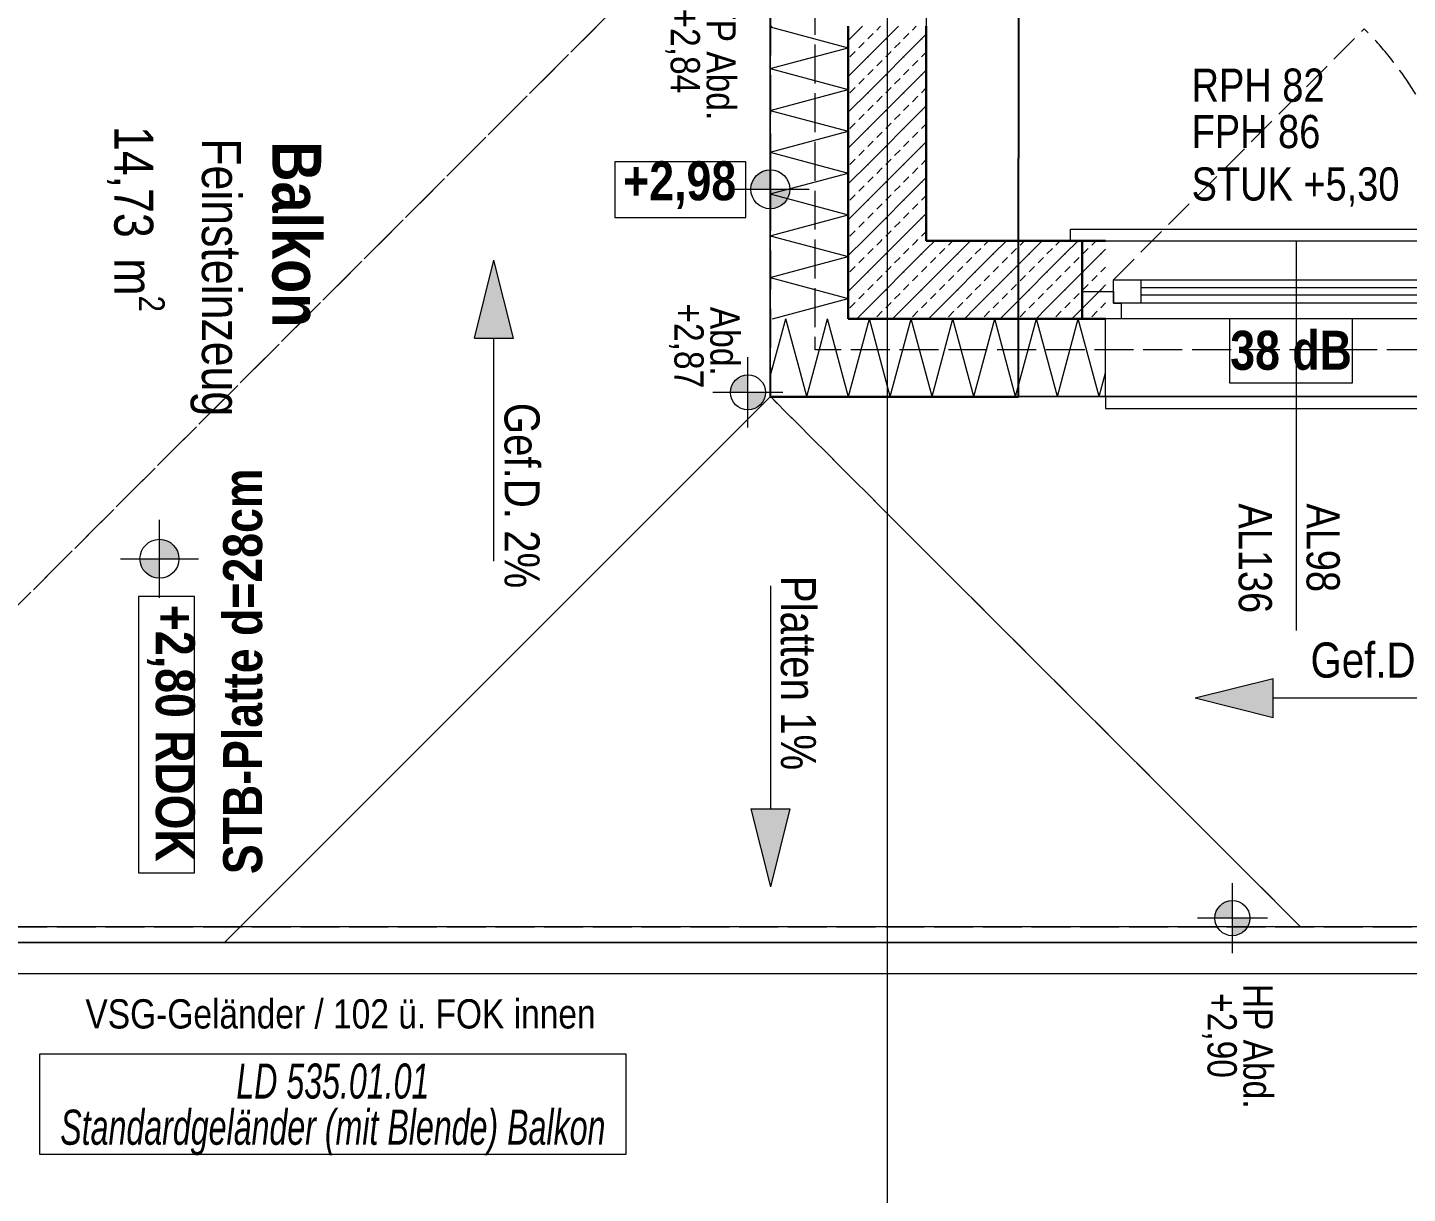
# Model space of a CAD drawing. Header units: metres. Extents: x -16782 to 57285, y -22997 to 18599.
# Drawn here: x 11749 to 15288, y -14337 to -11346 of the extents above; entities that cross this region are included whole.
import ezdxf
from ezdxf.enums import TextEntityAlignment as Align

# ---------------------------------------------------------------- set-up
doc = ezdxf.new("R2010")
doc.units = ezdxf.units.M
doc.header["$MEASUREMENT"] = 0
doc.set_wipeout_variables(frame=1)
for name, pattern in [('Strichlinie eng', [0.1, 0.075, -0.025]), ('Strichlinie mittel', [0.15, 0.1, -0.05]), ('Untersicht', [0.125, 0.1, -0.025]), ('Wipeout_Contour', [1, 0, -1])]:
    doc.linetypes.add(name, pattern=pattern)
for name, color, linetype in [('110 Wand Aussen', 7, 'Continuous'), ('11__100 Achsraster', 7, 'Continuous'), ('141 Bruestung Glas', 7, 'Continuous'), ('210 Balkonplatte', 7, 'Continuous'), ('212 Gefälle 2D', 7, 'Continuous'), ('220 Bodenaufbau', 7, 'Continuous'), ('220 Bodenbelag', 7, 'Continuous'), ('221 Gefälledämmung 3D', 7, 'Continuous'), ('810 Raumstempel', 7, 'Continuous'), ('910 Kote allgemein', 7, 'Continuous'), ('910 Kote Statik', 7, 'Continuous'), ('936 Beschriftung PP', 7, 'Continuous'), ('936 Beschriftung PP Gefälle', 7, 'Continuous'), ('936 Beschriftung PP Schallschutz', 7, 'Continuous'), ('937 Beschriftung Detail', 7, 'Continuous'), ('Neubau_110 Wand Aussen', 7, 'Continuous')]:
    doc.layers.add(name, color=color, linetype=linetype)
doc.styles.add('ERSTELLTER_STIL_1', font='ARIALN.TTF')
doc.styles.add('ERSTELLTER_STIL_3', font='ARIALNB.TTF')
doc.styles.add('ERSTELLTER_STIL_4', font='arialbd.ttf')
doc.styles.add('ERSTELLTER_STIL_6', font='ARIALNI.TTF')
doc.styles.add('ERSTELLTER_STIL_8', font='ARIALNI.TTF', dxfattribs={"width": 0.8})
doc.linetypes.add('Grenze Bezirk', pattern='A,0,[2,22HAUS116_408 STG1 _ 1.Stock_IndexB_2026-08-161.Shx,S=0.001587,R=0,X=0,Y=0],-0.25,0', length=0.25)
doc.dimstyles.new('ERSTELLTER_STIL__2', dxfattribs={"dimtxt": 0.075, "dimasz": 0.076, "dimexe": 0.18, "dimexo": 0.0625, "dimgap": 0, "dimtad": 1, "dimdec": 0, "dimlfac": 100, "dimzin": 0, "dimdsep": 46, "dimtxsty": 'ERSTELLTER_STIL_6', "dimblk": 'ARROWHEAD_6', "dimblk1": 'ARROWHEAD_6', "dimblk2": 'ARROWHEAD_6', "dimcen": 0.09, "dimclrd": 32, "dimclre": 32, "dimclrt": 32, "dimazin": 0, "dimtfac": 1, "dimtdec": 4, "dimtmove": 0, "dimatfit": 3, "dimfxl": 1, "dimtolj": 1, "dimtzin": 0, "dimarcsym": 0})
pattern_1 = [(45, (0, 0), (-0.04596194, 0.04596194), [0.0195, -0.013]), (45, (-0.02298, 0.02298), (-0.04596194, 0.04596194), [0.065, 0])]

# ---------------------------------------------------------------- blocks, each defined once
blk = doc.blocks.new('Balkon_015_6_1', base_point=(8.9964, 0.43))
at = {"layer": '810 Raumstempel', "color": 253, "linetype": 'Continuous', "lineweight": 9, "true_color": 0x9f9f9f, "flags": 128}
blk.add_lwpolyline([(9.66, 2.8), (7.31, 2.8), (7.31, -1.9199), (12.26, -1.9199), (12.26, -0.52), (9.66, -0.52), (9.66, 0.43)], close=True, dxfattribs=at)
at = {"layer": '810 Raumstempel', "color": 7, "lineweight": 13, "insert": (8.1065, 0.1743), "char_height": 0.1, "attachment_point": 1, "rotation": 270, "style": 'ERSTELLTER_STIL_1'}
blk.add_mtext('\\A1;{\\pql;\\pt0,0.05;\\fArial Narrow|b0|i0|c0|p0;\\W1.000000;14,73\\fArial Narrow|b0|i0|c0|p0;\\W1.000000;\\A1{\\H.66x;\\S^  ;}\\fArial Narrow|b0|i0|c0|p0;\\W1.000000; m\\fArial Narrow|b0|i0|c0|p0;\\W1.000000;\\A1{\\H.66x;\\S2^  ;}}', dxfattribs=at)
at = {"layer": '810 Raumstempel', "color": 7, "lineweight": 13}
for tag, height, style, p in [('DUMMY_892', 0.1, 'ERSTELLTER_STIL_1', (8.1374, 0.1743)), ('DUMMY_891', 0.1, 'ERSTELLTER_STIL_1', (8.3021, 0.1743)), ('stFloorCovering', 0.1, 'ERSTELLTER_STIL_1', (8.3021, 0.143)), ('ROOM_NAME', 0.125, 'ERSTELLTER_STIL_3', (8.508, 0.1352)), ('DUMMY_890', 0.125, 'ERSTELLTER_STIL_3', (8.508, -0.3082))]:
    blk.add_attdef(tag, text='', height=height, rotation=270, dxfattribs=dict(at, style=style)).set_placement(p, align=Align.TOP_LEFT)
blk = doc.blocks.new('Decke_9_1', base_point=(9.73, 15.651))
at = {"layer": '220 Bodenaufbau', "color": 7, "linetype": 'Continuous', "lineweight": 13, "flags": 128}
blk.add_lwpolyline([(9.73, 15.651), (9.09, 15.651), (9.09, 12.7733), (9.09, 9.392), (10.06, 9.392), (10.06, -0.12), (24.87, -0.12), (24.87, 9.1929), (26.44, 9.1929), (26.44, 13.0333), (23.6, 13.0333), (23.6, 13.591), (21.7, 13.591), (21.7, 12.8333), (17.64, 12.8333), (17.64, 12.4833), (16.64, 12.4833), (16.64, 12.8333), (13.9801, 12.8333), (13.9801, 15.651)], close=True, dxfattribs=at)
blk = doc.blocks.new('Freifläche_5_1', base_point=(9.39, 0.855))
at = {"layer": '221 Gefälledämmung 3D', "color": 32, "linetype": 'Strichlinie mittel', "lineweight": 5, "true_color": 0xdd6f00, "flags": 128}
blk.add_lwpolyline([(9.39, 0.855), (9.39, 0.605), (7.31, -1.4749), (7.31, 2.8), (7.4451, 2.7999)], close=True, dxfattribs=at)
blk = doc.blocks.new('Freifläche_7_1', base_point=(9.66, 0.605))
at = {"layer": '221 Gefälledämmung 3D', "color": 32, "linetype": 'Strichlinie mittel', "lineweight": 5, "true_color": 0xdd6f00, "flags": 128}
blk.add_lwpolyline([(9.66, 0.605), (9.66, -0.52), (11.06, -1.9199), (7.31, -1.9199), (7.31, -1.4749), (9.39, 0.605)], close=True, dxfattribs=at)
blk = doc.blocks.new('Freifläche_8_1', base_point=(12.26, -0.52))
at = {"layer": '221 Gefälledämmung 3D', "color": 32, "linetype": 'Strichlinie mittel', "lineweight": 5, "true_color": 0xdd6f00, "flags": 128}
blk.add_lwpolyline([(12.26, -0.52), (12.26, -1.9199), (11.06, -1.9199), (9.66, -0.52)], close=True, dxfattribs=at)
blk = doc.blocks.new('Wand_113_1', base_point=(7.33, -1.8999))
at = {"color": 254, "linetype": 'Wipeout_Contour', "lineweight": 0, "ltscale": 36.639005}
blk.add_wipeout([(12.26, -1.8799), (12.22, -1.8799), (12.26, -1.9199)], dxfattribs=at).dxf.layer = '141 Bruestung Glas'
at = {"color": 254, "linetype": 'Wipeout_Contour', "lineweight": 0, "ltscale": 36.859358}
blk.add_wipeout([(12.34, -1.9199), (12.26, -1.9199), (12.34, -1.9999)], dxfattribs=at).dxf.layer = '141 Bruestung Glas'
at = {"color": 254, "linetype": 'Wipeout_Contour', "lineweight": 0, "ltscale": 37.746731}
blk.add_wipeout([(12.22, -1.8799), (12.22, -1.9199), (12.26, -1.9199)], dxfattribs=at).dxf.layer = '141 Bruestung Glas'
at = {"color": 254, "linetype": 'Wipeout_Contour', "lineweight": 0, "ltscale": 40.068114}
blk.add_wipeout([(7.35, -1.9199), (12.22, -1.9199), (12.22, -1.8799), (7.35, -1.8799)], dxfattribs=at).dxf.layer = '141 Bruestung Glas'
at = {"color": 254, "linetype": 'Wipeout_Contour', "lineweight": 0, "ltscale": 37.937588}
blk.add_wipeout([(12.26, -1.9199), (12.26, -1.9999), (12.34, -1.9999)], dxfattribs=at).dxf.layer = '141 Bruestung Glas'
at = {"layer": '141 Bruestung Glas', "color": 7, "linetype": 'Continuous', "lineweight": 13, "flags": 128}
for points in [[(12.22, -1.8799), (7.35, -1.8799)], [(12.34, -1.9999), (12.34, -1.9199)]]:
    blk.add_lwpolyline(points, dxfattribs=at)
at = {"color": 254, "linetype": 'Wipeout_Contour', "lineweight": 0, "ltscale": 40.124777}
blk.add_wipeout([(12.26, -1.9199), (7.31, -1.9199), (7.31, -1.9999), (12.26, -1.9999)], dxfattribs=at).dxf.layer = '141 Bruestung Glas'
at = {"layer": '141 Bruestung Glas', "color": 7, "linetype": 'Continuous', "lineweight": 13}
for p, q in [((7.31, -1.9199), (12.26, -1.9199)), ((12.26, -1.9199), (7.31, -1.9199)), ((7.31, -1.9199), (7.31, -1.9199)), ((12.26, -1.9199), (12.26, -1.9199))]:
    blk.add_line(p, q, dxfattribs=at)
at = {"layer": '141 Bruestung Glas', "color": 7, "linetype": 'Continuous', "lineweight": 13, "flags": 128}
blk.add_lwpolyline([(7.31, -1.9999), (12.34, -1.9999)], dxfattribs=at)
blk = doc.blocks.new('Dachfläche_15_1', base_point=(7.3098, 2.78))
at = {"layer": '220 Bodenbelag', "color": 251, "linetype": 'Continuous', "lineweight": 5, "true_color": 0x5f5f5f, "flags": 128}
blk.add_lwpolyline([(7.3098, 2.78), (7.31, -1.9199), (8.2601, -1.9199), (9.66, -0.52), (9.66, 2.7801), (8.7398, 2.7801)], close=True, dxfattribs=at)
blk = doc.blocks.new('Dachfläche_34_1', base_point=(8.2601, -1.9199))
at = {"layer": '220 Bodenbelag', "color": 251, "linetype": 'Continuous', "lineweight": 5, "true_color": 0x5f5f5f, "flags": 128}
blk.add_lwpolyline([(8.2601, -1.9199), (12.26, -1.9197), (12.26, -0.52), (9.66, -0.52)], close=True, dxfattribs=at)
blk = doc.blocks.new('*X869')
at = {"layer": 'Neubau_110 Wand Aussen', "color": 7, "linetype": 'Continuous', "lineweight": 5}
for p, q in [((9.66, -0.4685), (9.6998, -0.32)), ((9.7336, -0.4463), (9.6998, -0.32)), ((9.7875, -0.3924), (9.8069, -0.32)), ((9.8181, -0.3618), (9.8069, -0.32))]:
    blk.add_line(p, q, dxfattribs=at)
blk = doc.blocks.new('*X870')
at = {"layer": 'Neubau_110 Wand Aussen', "color": 7, "linetype": 'Continuous', "lineweight": 5}
for p, q in [((9.86, -0.5179), (9.8181, -0.3618)), ((9.7534, -0.52), (9.7875, -0.3924)), ((9.7534, -0.52), (9.7336, -0.4463))]:
    blk.add_line(p, q, dxfattribs=at)
blk = doc.blocks.new('*X871')
at = {"layer": 'Neubau_110 Wand Aussen', "color": 7, "linetype": 'Continuous', "lineweight": 5}
for p, q in [((9.8605, -0.52), (9.9141, -0.32)), ((9.9677, -0.52), (9.9141, -0.32)), ((9.9677, -0.52), (10.0213, -0.32)), ((10.0749, -0.52), (10.0213, -0.32)), ((10.0749, -0.52), (10.1285, -0.32)), ((10.1821, -0.52), (10.1285, -0.32)), ((10.1821, -0.52), (10.2357, -0.32)), ((10.2892, -0.52), (10.2357, -0.32)), ((10.2892, -0.52), (10.3428, -0.32)), ((10.3964, -0.52), (10.3428, -0.32)), ((10.3964, -0.52), (10.45, -0.32)), ((10.5036, -0.52), (10.45, -0.32)), ((10.5036, -0.52), (10.52, -0.4589)), ((9.8605, -0.52), (9.86, -0.5179))]:
    blk.add_line(p, q, dxfattribs=at)
blk = doc.blocks.new('Wand_159_1', base_point=(9.66, -0.52))
at = {"layer": 'Neubau_110 Wand Aussen', "linetype": 'Continuous', "lineweight": 0, "true_color": 0x000000}
h = blk.add_hatch(dxfattribs=at)
h.set_pattern_fill('BETON__BEWEHRT_SN46_0001', color=18, style=0, pattern_type=2)
h.set_pattern_definition(pattern_1)
h.paths.add_polyline_path([(10.06, -0.12), (9.86, -0.12), (9.86, -0.32)])
h = blk.add_hatch(dxfattribs=at)
h.set_pattern_fill('BETON__BEWEHRT_SN46_0001', color=18, style=0, pattern_type=2)
h.set_pattern_definition(pattern_1)
h.paths.add_polyline_path([(10.06, -0.12), (9.86, -0.32), (10.06, -0.32)])
h = blk.add_hatch(dxfattribs=at)
h.set_pattern_fill('BETON__BEWEHRT_SN46_0001', color=18, style=0, pattern_type=2)
h.set_pattern_definition(pattern_1)
h.paths.add_polyline_path([(10.06, -0.32), (10.52, -0.32), (10.52, -0.12), (10.06, -0.12)])
at = {"layer": 'Neubau_110 Wand Aussen', "color": 7, "linetype": 'Continuous', "lineweight": 30}
for p, q in [((9.86, -0.12), (9.86, -0.32)), ((9.86, -0.32), (10.06, -0.32)), ((10.06, -0.32), (10.52, -0.32))]:
    blk.add_line(p, q, dxfattribs=at)
at = {"layer": 'Neubau_110 Wand Aussen', "color": 7, "linetype": 'Continuous', "lineweight": 30, "flags": 128}
blk.add_lwpolyline([(10.52, -0.12), (10.06, -0.12)], dxfattribs=at)
at = {"layer": 'Neubau_110 Wand Aussen', "color": 7, "linetype": 'Continuous', "lineweight": 13, "flags": 128}
for points in [[(9.66, -0.52), (9.66, -0.32)], [(9.66, -0.52), (10.52, -0.52)]]:
    blk.add_lwpolyline(points, dxfattribs=at)
at = {"layer": 'Neubau_110 Wand Aussen', "color": 7, "lineweight": 30}
for name in ['*X869', '*X871', '*X870']:
    blk.add_blockref(name, (0, 0), dxfattribs=at)
blk = doc.blocks.new('*X906')
at = {"layer": 'Neubau_110 Wand Aussen', "color": 7, "linetype": 'Continuous', "lineweight": 5}
for p, q in [((9.66, 0.4287), (9.6649, 0.43)), ((9.66, 0.4287), (9.86, 0.3751)), ((9.66, 0.3215), (9.86, 0.3751)), ((9.66, 0.3215), (9.86, 0.2679)), ((9.66, 0.2144), (9.86, 0.2679)), ((9.66, 0.2144), (9.86, 0.1608)), ((9.66, 0.1072), (9.86, 0.1608)), ((9.66, 0.1072), (9.86, 0.0536)), ((9.66, 0), (9.86, 0.0536)), ((9.66, 0), (9.86, -0.0536)), ((9.66, -0.1072), (9.86, -0.0536)), ((9.66, -0.1072), (9.86, -0.1608)), ((9.66, -0.2144), (9.86, -0.1608)), ((9.66, -0.2144), (9.86, -0.2679)), ((9.6659, -0.32), (9.86, -0.2679))]:
    blk.add_line(p, q, dxfattribs=at)
blk = doc.blocks.new('Wand_175_1', base_point=(9.66, 0.43))
at = {"layer": 'Neubau_110 Wand Aussen', "linetype": 'Continuous', "lineweight": 0, "true_color": 0x000000}
h = blk.add_hatch(dxfattribs=at)
h.set_pattern_fill('BETON__BEWEHRT_SN46_0001', color=18, style=0, pattern_type=2)
h.set_pattern_definition(pattern_1)
h.paths.add_polyline_path([(9.86, 0.43), (9.86, -0.12), (10.06, -0.12), (10.06, 0.43)])
at = {"layer": 'Neubau_110 Wand Aussen', "color": 7, "linetype": 'Continuous', "lineweight": 30}
for p, q in [((9.86, 0.43), (9.86, -0.12)), ((9.86, -0.12), (9.86, -0.32))]:
    blk.add_line(p, q, dxfattribs=at)
at = {"layer": 'Neubau_110 Wand Aussen', "color": 7, "linetype": 'Continuous', "lineweight": 13, "flags": 128}
blk.add_lwpolyline([(9.66, 0.43), (9.66, -0.32)], dxfattribs=at)
at = {"layer": 'Neubau_110 Wand Aussen', "color": 7, "linetype": 'Continuous', "lineweight": 30, "flags": 128}
blk.add_lwpolyline([(10.06, -0.12), (10.06, 0.43)], dxfattribs=at)
at = {"layer": 'Neubau_110 Wand Aussen', "color": 7, "lineweight": 30}
blk.add_blockref('*X906', (0, 0), dxfattribs=at)
blk = doc.blocks.new('Kombi-Fenster 2-Fl 27_7')
at = {"layer": '110 Wand Aussen', "color": 7, "linetype": 'Strichlinie eng', "lineweight": 13}
for p, q in [((-0.47, 0.03), (0.1735, 0.6735)), ((-0.55, 0.13), (0.55, 0.13)), ((-0.49, -0.27), (0.49, -0.27))]:
    blk.add_line(p, q, dxfattribs=at)
at = {"layer": '110 Wand Aussen', "color": 7, "linetype": 'Continuous', "lineweight": 13}
for p, q in [((-0.58, 0.13), (-0.58, 0.16)), ((-0.58, 0.16), (0.58, 0.16)), ((0.58, 0.16), (0.58, 0.13)), ((-0.55, 0), (-0.47, 0)), ((-0.47, -0.03), (-0.47, 0.03)), ((-0.47, 0.03), (-0.4, 0.03)), ((-0.47, 0), (-0.47, -0.03)), ((-0.4, 0.03), (0.37, 0.03)), ((-0.4, 0.03), (-0.4, -0.03)), ((-0.4, 0.01), (0.37, 0.01)), ((0.37, -0.03), (0.37, 0.03)), ((0.37, 0.03), (0.42, 0.03)), ((0.4, -0.03), (0.4, 0.03)), ((0.4, 0.03), (0.47, 0.03)), ((0.4, 0.01), (0.49, 0.01)), ((0.42, 0.03), (0.42, 0)), ((0.42, 0), (0.42, 0.03)), ((0.42, 0.03), (0.49, 0.03)), ((0.42, 0), (0.44, 0)), ((0.44, 0), (0.42, 0)), ((0.44, 0), (0.44, -0.03)), ((0.44, -0.03), (0.44, 0)), ((0.47, 0.03), (0.47, -0.03)), ((0.47, -0.03), (0.47, 0)), ((0.47, 0), (0.55, 0)), ((0.49, 0.03), (0.49, -0.03)), ((-0.47, -0.03), (-0.45, -0.03)), ((-0.4, -0.03), (-0.47, -0.03)), ((-0.45, -0.03), (-0.45, -0.07)), ((0.37, -0.01), (-0.4, -0.01)), ((0.37, -0.03), (-0.4, -0.03)), ((0.44, -0.03), (0.37, -0.03)), ((0.49, -0.01), (0.4, -0.01)), ((0.47, -0.03), (0.4, -0.03)), ((0.49, -0.03), (0.44, -0.03)), ((0.45, -0.07), (0.45, -0.03)), ((0.45, -0.03), (0.47, -0.03)), ((-0.45, -0.07), (-0.55, -0.07)), ((-0.49, -0.07), (-0.55, -0.07)), ((-0.49, -0.07), (-0.55, -0.07)), ((-0.49, -0.27), (-0.49, -0.07)), ((0.45, -0.07), (-0.45, -0.07)), ((0.55, -0.07), (0.45, -0.07)), ((0.49, -0.07), (0.55, -0.07)), ((0.49, -0.07), (0.55, -0.07)), ((0.49, -0.27), (0.49, -0.07)), ((-0.49, -0.27), (-0.49, -0.3)), ((0.49, -0.3), (0.49, -0.27)), ((-0.49, -0.3), (0.49, -0.3))]:
    blk.add_line(p, q, dxfattribs=at)
at = {"layer": '110 Wand Aussen', "color": 7, "linetype": 'Continuous', "lineweight": 30}
for p, q in [((-0.55, 0.13), (-0.58, 0.13)), ((-0.55, 0), (-0.55, 0.13)), ((0.55, 0), (0.55, 0.13)), ((0.55, 0.13), (0.58, 0.13)), ((-0.55, -0.07), (-0.55, 0)), ((-0.55, -0.07), (-0.55, 0)), ((0.55, -0.07), (0.55, 0)), ((0.55, -0.07), (0.55, 0))]:
    blk.add_line(p, q, dxfattribs=at)
at = {"layer": '110 Wand Aussen', "color": 7, "linetype": 'Strichlinie eng', "lineweight": 13}
blk.add_arc((-0.47, 0.03), 0.91, 0, 45, dxfattribs=at)
blk = doc.blocks.new('F Marker AUT 27_5')
at = {"layer": '110 Wand Aussen', "color": 7, "linetype": 'Continuous', "lineweight": 13}
blk.add_line((0, -1), (0, 0), dxfattribs=at)
at = {"layer": '110 Wand Aussen', "color": 7, "lineweight": 13, "style": 'ERSTELLTER_STIL_1'}
for tag, height, p in [('AC_SillPrefix', 0.085, (-0.2694, 0.331)), ('DUMMY_267', 0.0567, (0.0751, 0.3617)), ('AC_CustomText_7', 0.085, (-0.2694, 0.212)), ('DUMMY_268', 0.0567, (0.0642, 0.2427)), ('AC_SillPrefix_STUK', 0.085, (-0.2694, 0.0775)), ('DUMMY_269', 0.0567, (0.2694, 0.1237))]:
    blk.add_attdef(tag, text='', height=height, dxfattribs=at).set_placement(p, align=Align.BOTTOM_LEFT)
for tag, height, p in [('widthPrefix1st50_1', 0.085, (-0.174, -0.674)), ('widthPrefix1st50_0', 0.085, (0, -0.674)), ('DUMMY_270', 0.0567, (0.0567, -0.9298)), ('DUMMY_271', 0.0567, (-0.1173, -0.9845))]:
    blk.add_attdef(tag, text='', height=height, rotation=270, dxfattribs=at).set_placement(p, align=Align.BOTTOM_LEFT)
blk = doc.blocks.new('Wand_176_1', base_point=(10.52, -0.52))
at = {"layer": '110 Wand Aussen', "color": 7, "linetype": 'Continuous', "lineweight": 30}
for p, q in [((10.46, -0.12), (10.43, -0.12)), ((10.46, -0.25), (10.46, -0.12)), ((10.46, -0.32), (10.46, -0.25))]:
    blk.add_line(p, q, dxfattribs=at)
at = {"layer": '110 Wand Aussen', "color": 7, "linetype": 'Continuous', "lineweight": 13}
for p, q in [((10.52, -0.32), (10.46, -0.32)), ((10.52, -0.52), (10.52, -0.32))]:
    blk.add_line(p, q, dxfattribs=at)
blk.add_blockref('Kombi-Fenster 2-Fl 27_7', (11.01, -0.25), dxfattribs=at)
at = {"layer": '110 Wand Aussen', "color": 7, "lineweight": 13}
ref = blk.add_blockref('F Marker AUT 27_5', (11.01, -0.12), dxfattribs=at)
ref.add_attrib('widthPrefix1st50', 'AL98', dxfattribs={"color": 7, "lineweight": 13, "height": 0.085, "rotation": 270, "style": 'ERSTELLTER_STIL_1'}).set_placement((11.01, -0.7939), align=Align.BOTTOM_LEFT)
ref.add_attrib('widthPrefix1st50_1', 'AL136', dxfattribs={"color": 7, "lineweight": 13, "height": 0.085, "rotation": 270, "style": 'ERSTELLTER_STIL_1'}).set_placement((10.836, -0.7939), align=Align.BOTTOM_LEFT)
ref.add_attrib('AC_SillPrefix', 'RPH 82', dxfattribs={"color": 7, "lineweight": 13, "height": 0.085, "style": 'ERSTELLTER_STIL_1'}).set_placement((10.7406, 0.2111), align=Align.BOTTOM_LEFT)
ref.add_attrib('AC_CustomText_7', 'FPH 86', dxfattribs={"color": 7, "lineweight": 13, "height": 0.085, "style": 'ERSTELLTER_STIL_1'}).set_placement((10.7406, 0.0921), align=Align.BOTTOM_LEFT)
ref.add_attrib('AC_SillPrefix_STUK', 'STUK +5,30', dxfattribs={"color": 7, "lineweight": 13, "height": 0.085, "style": 'ERSTELLTER_STIL_1'}).set_placement((10.7406, -0.0424), align=Align.BOTTOM_LEFT)
blk = doc.blocks.new('Decke_48_1', base_point=(7.35, 2.76))
at = {"layer": '210 Balkonplatte', "color": 139, "linetype": 'Untersicht', "lineweight": 13, "true_color": 0x2c655e, "flags": 128}
blk.add_lwpolyline([(7.35, 2.76), (7.345, -1.88), (12.2208, -1.88), (12.2208, -0.4), (9.775, -0.4), (9.775, 0.605), (9.39, 0.605), (9.39, 0.855), (9.78, 0.855), (9.78, 2.76)], close=True, dxfattribs=at)
blk = doc.blocks.new('Standard-Rastermarker_12')
at = {"layer": '11__100 Achsraster', "color": 8, "linetype": 'Grenze Bezirk', "lineweight": 5}
blk.add_line((1, 0), (34.397, 0), dxfattribs=at)
at = {"layer": '11__100 Achsraster', "color": 8, "lineweight": 5, "style": 'ERSTELLTER_STIL_4'}
for tag, p in [('AC_MarkerText_1_0', (-0.25, 0.1)), ('AC_MarkerText_1_1', (35.647, 0.1))]:
    blk.add_attdef(tag, text='', height=0.2, dxfattribs=at).set_placement(p, align=Align.TOP_CENTER)
blk = doc.blocks.new('Rampe Symbol 27_8')
at = {"layer": '936 Beschriftung PP', "linetype": 'Continuous', "lineweight": 0, "true_color": 0x000000}
blk.add_hatch(color=18, dxfattribs=at).paths.add_polyline_path([(0.7717, 0), (0.5717, 0.05), (0.5717, -0.05)])
at = {"layer": '936 Beschriftung PP', "color": 7, "linetype": 'Continuous', "lineweight": 13}
for p, q in [((0.5717, 0.05), (0.7717, 0)), ((0.5717, -0.05), (0.5717, 0.05)), ((0, 0), (0.5717, 0)), ((0.5717, -0.05), (0.7717, 0))]:
    blk.add_line(p, q, dxfattribs=at)
at = {"layer": '936 Beschriftung PP', "color": 7, "lineweight": 13, "style": 'ERSTELLTER_STIL_1'}
blk.add_attdef('txt', text='', height=0.09, dxfattribs=at).set_placement((0, 0.0258), align=Align.BOTTOM_LEFT)
blk = doc.blocks.new('Rampe Symbol 27[294]_1', base_point=(8.9512, -0.9417))
at = {"layer": '936 Beschriftung PP Gefälle', "linetype": 'Continuous', "lineweight": 0, "true_color": 0xdd6f00}
blk.add_hatch(color=32, dxfattribs=at).paths.add_polyline_path([(8.9512, -0.1701), (8.9012, -0.3701), (9.0012, -0.3701)])
at = {"layer": '936 Beschriftung PP Gefälle', "color": 32, "linetype": 'Continuous', "lineweight": 5, "true_color": 0xdd6f00}
for p, q in [((8.9012, -0.3701), (8.9512, -0.1701)), ((9.0012, -0.3701), (8.9512, -0.1701)), ((8.9012, -0.3701), (9.0012, -0.3701)), ((8.9512, -0.9417), (8.9512, -0.3701))]:
    blk.add_line(p, q, dxfattribs=at)
at = {"layer": '936 Beschriftung PP Gefälle', "color": 7, "lineweight": 13, "style": 'ERSTELLTER_STIL_1'}
blk.add_attdef('txt', text='', height=0.09, rotation=270, dxfattribs=at).set_placement((8.9512, -1.0114), align=Align.BOTTOM_RIGHT)
blk = doc.blocks.new('Rampe Symbol 27[297]_1', base_point=(11.5212, -1.2935))
at = {"layer": '936 Beschriftung PP Gefälle', "linetype": 'Continuous', "lineweight": 0, "true_color": 0xdd6f00}
blk.add_hatch(color=32, dxfattribs=at).paths.add_polyline_path([(10.7495, -1.2935), (10.9495, -1.3435), (10.9495, -1.2435)])
at = {"layer": '936 Beschriftung PP Gefälle', "color": 32, "linetype": 'Continuous', "lineweight": 5, "true_color": 0xdd6f00}
for p, q in [((10.9495, -1.2435), (10.7495, -1.2935)), ((10.9495, -1.3435), (10.9495, -1.2435)), ((10.9495, -1.3435), (10.7495, -1.2935)), ((11.5212, -1.2935), (10.9495, -1.2935))]:
    blk.add_line(p, q, dxfattribs=at)
at = {"layer": '936 Beschriftung PP Gefälle', "color": 7, "lineweight": 13, "style": 'ERSTELLTER_STIL_1'}
blk.add_attdef('txt', text='', height=0.09, dxfattribs=at).set_placement((11.5212, -1.2677), align=Align.BOTTOM_RIGHT)
blk = doc.blocks.new('ARROWHEAD_6')
at = {"color": 0, "linetype": 'Continuous', "lineweight": 0}
for p, q in [((0, 0), (-1, 0)), ((-0.5, -0.5), (0.5, 0.5))]:
    blk.add_line(p, q, dxfattribs=at)
blk = doc.blocks.new('*D2481')
at = {"layer": '212 Gefälle 2D', "color": 32, "linetype": 'Continuous', "lineweight": -2, "true_color": 0xdd6f00, "transparency": 16777216}
for p, q in [((13653.7, -11043.1), (14290.1, -11043.1)), ((14289.9, -11043.1), (14289.9, -11681.1)), ((14289.9, -12293), (14289.9, -11681.4)), ((13653.6, -12293.1), (14290.1, -12293.1))]:
    blk.add_line(p, q, dxfattribs=at)
at = {"layer": 'Defpoints', "color": 0, "linetype": 'Continuous', "transparency": 16777216}
for p in [(13653.6, -11043.1), (14289.9, -11043.1), (13653.6, -12293.1)]:
    blk.add_point(p, dxfattribs=at)
at = {"layer": '212 Gefälle 2D', "color": 32, "linetype": 'Continuous', "lineweight": -2, "true_color": 0xdd6f00, "transparency": 16777216, "xscale": 0.076, "yscale": 0.076, "zscale": 0.076}
for p, rotation in [((14289.9, -11043.1), 90), ((14289.9, -12293.1), 270)]:
    blk.add_blockref('ARROWHEAD_6', p, dxfattribs=dict(at, rotation=rotation))
at = {"layer": '212 Gefälle 2D', "color": 32, "linetype": 'Continuous', "lineweight": 5, "true_color": 0xdd6f00, "transparency": 16777216, "insert": (14289.9, -11681.2), "char_height": 0.075, "attachment_point": 5, "rotation": 270, "style": 'ERSTELLTER_STIL_6'}
blk.add_mtext('\\A1;125000', dxfattribs=at)
blk = doc.blocks.new('Höhenbemaßung_137_1', base_point=(9.5275, 0.605))
at = {"layer": '212 Gefälle 2D', "linetype": 'Continuous', "lineweight": 5, "true_color": 0xdd6f00}
for points in [[(9.5275, 0.605), (9.5275, 0.65), (9.5103, 0.6466), (9.4957, 0.6369), (9.4859, 0.6223), (9.4825, 0.605)], [(9.5275, 0.605), (9.5275, 0.56), (9.5447, 0.5635), (9.5593, 0.5732), (9.5691, 0.5878), (9.5725, 0.605)]]:
    blk.add_hatch(color=32, dxfattribs=at).paths.add_polyline_path(points)
at = {"layer": '212 Gefälle 2D', "color": 32, "linetype": 'Continuous', "lineweight": 5, "true_color": 0xdd6f00}
for p, q in [((9.5275, 0.515), (9.5275, 0.695)), ((9.6175, 0.605), (9.4375, 0.605))]:
    blk.add_line(p, q, dxfattribs=at)
blk.add_circle((9.5275, 0.605), 0.045, dxfattribs=at)
at = {"layer": '212 Gefälle 2D', "color": 32, "lineweight": 5, "true_color": 0xdd6f00, "char_height": 0.075, "attachment_point": 7, "rotation": 270, "style": 'ERSTELLTER_STIL_1'}
for s, insert in [('\\A1;{\\pql;\\fArial Narrow|b0|i0|c0|p0;\\W1.000000;TP Abd.}', (9.4954, 0.4995)), ('\\A1;{\\pql;\\fArial Narrow|b0|i0|c0|p0;\\W1.000000; +2,84}', (9.3904, 0.4995))]:
    blk.add_mtext(s, dxfattribs=dict(at, insert=insert))
blk = doc.blocks.new('Höhenbemaßung_142_1', base_point=(10.8452, -1.8577))
at = {"layer": '212 Gefälle 2D', "linetype": 'Continuous', "lineweight": 5, "true_color": 0xdd6f00}
for points in [[(10.8452, -1.8577), (10.8452, -1.8127), (10.828, -1.8161), (10.8134, -1.8259), (10.8036, -1.8405), (10.8002, -1.8577)], [(10.8452, -1.8577), (10.8452, -1.9027), (10.8624, -1.8993), (10.877, -1.8895), (10.8868, -1.8749), (10.8902, -1.8577)]]:
    blk.add_hatch(color=32, dxfattribs=at).paths.add_polyline_path(points)
at = {"layer": '212 Gefälle 2D', "color": 32, "linetype": 'Continuous', "lineweight": 5, "true_color": 0xdd6f00}
for p, q in [((10.8452, -1.9477), (10.8452, -1.7677)), ((10.9352, -1.8577), (10.7552, -1.8577))]:
    blk.add_line(p, q, dxfattribs=at)
blk.add_circle((10.8452, -1.8577), 0.045, dxfattribs=at)
at = {"layer": '212 Gefälle 2D', "color": 32, "lineweight": 5, "true_color": 0xdd6f00, "char_height": 0.075, "attachment_point": 7, "rotation": 270, "style": 'ERSTELLTER_STIL_1'}
for s, insert in [('\\A1;{\\pql;\\fArial Narrow|b0|i0|c0|p0;\\W1.000000;HP Abd.}', (10.8724, -2.0262)), ('\\A1;{\\pql;\\fArial Narrow|b0|i0|c0|p0;\\W1.000000; +2,90}', (10.7674, -2.0262))]:
    blk.add_mtext(s, dxfattribs=dict(at, insert=insert))
blk = doc.blocks.new('Höhenbemaßung_143_1', base_point=(9.6025, -0.5091))
at = {"layer": '212 Gefälle 2D', "linetype": 'Continuous', "lineweight": 5, "true_color": 0xdd6f00}
for points in [[(9.6025, -0.5091), (9.6025, -0.4641), (9.5852, -0.4675), (9.5706, -0.4773), (9.5609, -0.4919), (9.5575, -0.5091)], [(9.6025, -0.5091), (9.6025, -0.5541), (9.6197, -0.5506), (9.6343, -0.5409), (9.644, -0.5263), (9.6475, -0.5091)]]:
    blk.add_hatch(color=32, dxfattribs=at).paths.add_polyline_path(points)
at = {"layer": '212 Gefälle 2D', "color": 32, "linetype": 'Continuous', "lineweight": 5, "true_color": 0xdd6f00}
for p, q in [((9.6025, -0.5991), (9.6025, -0.4191)), ((9.6925, -0.5091), (9.5125, -0.5091))]:
    blk.add_line(p, q, dxfattribs=at)
blk.add_circle((9.6025, -0.5091), 0.045, dxfattribs=at)
at = {"layer": '212 Gefälle 2D', "color": 32, "lineweight": 5, "true_color": 0xdd6f00, "char_height": 0.075, "attachment_point": 7, "rotation": 270, "style": 'ERSTELLTER_STIL_1'}
for s, insert in [('\\A1;{\\pql;\\fArial Narrow|b0|i0|c0|p0;\\W1.000000; +2,87}', (9.4001, -0.257)), ('\\A1;{\\pql;\\fArial Narrow|b0|i0|c0|p0;\\W1.000000;Abd.}', (9.5051, -0.2896))]:
    blk.add_mtext(s, dxfattribs=dict(at, insert=insert))
blk = doc.blocks.new('Höhenbemaßung_147_1', base_point=(8.0932, -0.9359))
at = {"layer": '910 Kote allgemein', "linetype": 'Continuous', "lineweight": 13}
for points in [[(8.0932, -0.9359), (8.1432, -0.9359), (8.1394, -0.9168), (8.1286, -0.9006), (8.1124, -0.8897), (8.0932, -0.8859)], [(8.0932, -0.9359), (8.0432, -0.9359), (8.047, -0.9551), (8.0579, -0.9713), (8.0741, -0.9821), (8.0932, -0.9859)]]:
    blk.add_hatch(color=7, dxfattribs=at).paths.add_polyline_path(points)
at = {"layer": '910 Kote allgemein', "color": 7, "linetype": 'Continuous', "lineweight": 13}
for p, q in [((8.0932, -1.0359), (8.0932, -0.8359)), ((7.9932, -0.9359), (8.1932, -0.9359))]:
    blk.add_line(p, q, dxfattribs=at)
at = {"layer": '910 Kote allgemein', "color": 8, "linetype": 'Continuous', "lineweight": 5, "flags": 128}
blk.add_lwpolyline([(8.0398, -1.0325), (8.0398, -1.7412), (8.1827, -1.7412), (8.1827, -1.0325)], close=True, dxfattribs=at)
at = {"layer": '910 Kote allgemein', "color": 7, "linetype": 'Continuous', "lineweight": 13}
blk.add_circle((8.0932, -0.9359), 0.05, dxfattribs=at)
at = {"layer": '910 Kote allgemein', "color": 6, "lineweight": 13, "insert": (8.0613, -1.0539), "char_height": 0.1, "attachment_point": 7, "rotation": 270, "style": 'ERSTELLTER_STIL_3'}
blk.add_mtext('\\A1;{\\pql;\\fArial Narrow|b1|i0|c0|p0;\\W1.000000;+2,80 RDOK}', dxfattribs=at)
blk = doc.blocks.new('Höhenbemaßung_156_1', base_point=(8.0932, -0.9359))
at = {"layer": '910 Kote allgemein', "linetype": 'Continuous', "lineweight": 13}
for points in [[(8.0932, -0.9359), (8.1432, -0.9359), (8.1394, -0.9168), (8.1286, -0.9006), (8.1124, -0.8897), (8.0932, -0.8859)], [(8.0932, -0.9359), (8.0432, -0.9359), (8.047, -0.9551), (8.0579, -0.9713), (8.0741, -0.9821), (8.0932, -0.9859)]]:
    blk.add_hatch(color=7, dxfattribs=at).paths.add_polyline_path(points)
at = {"layer": '910 Kote allgemein', "color": 7, "linetype": 'Continuous', "lineweight": 13}
for p, q in [((8.0932, -1.0359), (8.0932, -0.8359)), ((7.9932, -0.9359), (8.1932, -0.9359))]:
    blk.add_line(p, q, dxfattribs=at)
at = {"layer": '910 Kote allgemein', "color": 8, "linetype": 'Continuous', "lineweight": 5, "flags": 128}
blk.add_lwpolyline([(8.0398, -1.0325), (8.0398, -1.7412), (8.1827, -1.7412), (8.1827, -1.0325)], close=True, dxfattribs=at)
at = {"layer": '910 Kote allgemein', "color": 7, "linetype": 'Continuous', "lineweight": 13}
blk.add_circle((8.0932, -0.9359), 0.05, dxfattribs=at)
at = {"layer": '910 Kote allgemein', "color": 139, "lineweight": 13, "true_color": 0x2c655e, "insert": (8.0613, -1.0539), "char_height": 0.1, "attachment_point": 7, "rotation": 270, "style": 'ERSTELLTER_STIL_3'}
blk.add_mtext('\\A1;{\\pql;\\fArial Narrow|b1|i0|c0|p0;\\W1.000000;+2,80 RDOK}', dxfattribs=at)
blk = doc.blocks.new('Höhenbemaßung_158_1', base_point=(9.66, 0.0121))
at = {"layer": '910 Kote allgemein', "linetype": 'Continuous', "lineweight": 13}
for points in [[(9.66, 0.0121), (9.66, 0.0621), (9.6409, 0.0583), (9.6247, 0.0474), (9.6138, 0.0312), (9.61, 0.0121)], [(9.66, 0.0121), (9.66, -0.0379), (9.6791, -0.0341), (9.6954, -0.0233), (9.7062, -0.007), (9.71, 0.0121)]]:
    blk.add_hatch(color=7, dxfattribs=at).paths.add_polyline_path(points)
at = {"layer": '910 Kote allgemein', "color": 7, "linetype": 'Continuous', "lineweight": 13}
for p, q in [((9.66, 0.1121), (9.66, -0.0879)), ((9.56, 0.0121), (9.76, 0.0121))]:
    blk.add_line(p, q, dxfattribs=at)
at = {"layer": '910 Kote allgemein', "color": 8, "linetype": 'Continuous', "lineweight": 5, "flags": 128}
blk.add_lwpolyline([(9.2611, -0.0601), (9.597, -0.0601), (9.597, 0.0828), (9.2611, 0.0828)], close=True, dxfattribs=at)
at = {"layer": '910 Kote allgemein', "color": 7, "linetype": 'Continuous', "lineweight": 13}
blk.add_circle((9.66, 0.0121), 0.05, dxfattribs=at)
at = {"layer": '910 Kote allgemein', "color": 7, "lineweight": 13, "insert": (9.2826, -0.0387), "char_height": 0.1, "attachment_point": 7, "style": 'ERSTELLTER_STIL_3'}
blk.add_mtext('\\A1;{\\pql;\\fArial Narrow|b1|i0|c0|p0;\\W1.000000;+2,98}', dxfattribs=at)

msp = doc.modelspace()

# ---------------------------------------------------------------- linework, layer by layer
at = {"layer": '936 Beschriftung PP Schallschutz', "color": 7, "linetype": 'Continuous', "lineweight": 13, "flags": 128}
msp.add_lwpolyline([(14831.542, -12257.775), (15146.777, -12257.775), (15146.777, -12093.069), (14831.542, -12093.069), (14831.542, -12257.775)], close=True, dxfattribs=at)
at = {"layer": '937 Beschriftung Detail', "color": 6, "linetype": 'Continuous', "lineweight": 13, "flags": 128}
msp.add_lwpolyline([(11779.178, -14236.544), (13283.832, -14236.544), (13283.832, -13979.368), (11779.178, -13979.368), (11779.178, -14236.544)], close=True, dxfattribs=at)

# ---------------------------------------------------------------- block references
at = {"layer": '110 Wand Aussen', "color": 7, "lineweight": 30, "xscale": 1000, "yscale": 1000, "zscale": 1000}
msp.add_blockref('Wand_176_1', (14513.568, -12293.059), dxfattribs=at)
at = {"layer": '212 Gefälle 2D', "color": 32, "lineweight": 5, "true_color": 0xdd6f00, "xscale": 1000, "yscale": 1000, "zscale": 1000}
for name, p in [('Höhenbemaßung_137_1', (13521.112, -11168.054)), ('Höhenbemaßung_143_1', (13596.064, -12282.173))]:
    msp.add_blockref(name, p, dxfattribs=at)
at = {"layer": '220 Bodenaufbau', "color": 7, "linetype": 'Continuous', "lineweight": 13, "xscale": 1000, "yscale": 1000, "zscale": 1000}
msp.add_blockref('Decke_9_1', (13723.609, 3877.922), dxfattribs=at)
at = {"layer": '221 Gefälledämmung 3D', "color": 32, "lineweight": 5, "true_color": 0xdd6f00, "xscale": 1000, "yscale": 1000, "zscale": 1000}
for name, p in [('Freifläche_5_1', (13383.612, -10918.054)), ('Freifläche_7_1', (13653.612, -11168.054)), ('Freifläche_8_1', (16253.617, -12293.059))]:
    msp.add_blockref(name, p, dxfattribs=at)
at = {"layer": '810 Raumstempel', "color": 7, "linetype": 'Continuous', "lineweight": 13, "xscale": 1000, "yscale": 1000, "zscale": 1000}
msp.add_blockref('Balkon_015_6_1', (12989.971, -11343.059), dxfattribs=at).add_auto_attribs({'ROOM_NAME': 'Balkon', 'stFloorCovering': 'Feinsteinzeug'})
at = {"layer": '910 Kote allgemein', "color": 7, "lineweight": 13, "xscale": 1000, "yscale": 1000, "zscale": 1000}
for name, p in [('Höhenbemaßung_158_1', (13653.612, -11761.011)), ('Höhenbemaßung_147_1', (12086.836, -12709.028)), ('Höhenbemaßung_156_1', (12086.836, -12709.028))]:
    msp.add_blockref(name, p, dxfattribs=at)
at = {"layer": '936 Beschriftung PP', "color": 7, "linetype": 'Continuous', "lineweight": 13}
ref = msp.add_blockref('Rampe Symbol 27_8', (13653.612, -12778.452), dxfattribs=dict(at, xscale=1000, yscale=1000, zscale=1000, rotation=270))
ref.add_attrib('txt', 'Platten 1%', dxfattribs={"color": 7, "lineweight": 13, "height": 90, "rotation": 270, "style": 'ERSTELLTER_STIL_1'}).set_placement((13653.612, -12752.684), align=Align.BOTTOM_LEFT)
at = {"layer": '936 Beschriftung PP Gefälle', "color": 32, "linetype": 'Continuous', "lineweight": 5, "true_color": 0xdd6f00, "xscale": 1000, "yscale": 1000, "zscale": 1000}
for name, p in [('Rampe Symbol 27[294]_1', (12944.804, -12714.845)), ('Rampe Symbol 27[297]_1', (15514.777, -13066.552))]:
    msp.add_blockref(name, p, dxfattribs=at).add_auto_attribs({'txt': 'Gef.D. 2%'})
at = {"layer": 'Neubau_110 Wand Aussen', "color": 7, "lineweight": 30, "xscale": 1000, "yscale": 1000, "zscale": 1000}
for name, p in [('Wand_175_1', (13653.568, -11343.059)), ('Wand_159_1', (13653.568, -12293.059))]:
    msp.add_blockref(name, p, dxfattribs=at)

# ---------------------------------------------------------------- texts
at = {"layer": '910 Kote Statik', "color": 139, "linetype": 'Continuous', "lineweight": 13, "true_color": 0x2c655e, "insert": (12250.124, -13517.86), "char_height": 100, "attachment_point": 1, "rotation": 90, "style": 'ERSTELLTER_STIL_3'}
msp.add_mtext('\\A1;{\\pql;\\fArial Narrow|b1|i0|c0|p0;\\W1.000000;STB-Platte d=28cm}', dxfattribs=at)
at = {"layer": '936 Beschriftung PP', "color": 7, "linetype": 'Continuous', "lineweight": 13, "insert": (12551.183, -13914.924), "char_height": 75, "attachment_point": 8, "style": 'ERSTELLTER_STIL_1'}
msp.add_mtext('\\A1;{\\pqc;\\fArial Narrow|b0|i0|c0|p0;\\W1.000000;VSG-Geländer\\fArial Narrow|b0|i0|c0|p0;\\W1.000000; / \\fArial Narrow|b0|i0|c0|p0;\\W1.000000;102 ü. FOK innen}', dxfattribs=at)
at = {"layer": '936 Beschriftung PP Schallschutz', "color": 7, "linetype": 'Continuous', "lineweight": 13, "insert": (14989.16, -12124.02), "char_height": 100, "attachment_point": 2, "style": 'ERSTELLTER_STIL_3'}
msp.add_mtext('\\A1;{\\pqc;\\fArial Narrow|b1|i0|c0|p0;\\W1.000000;38 dB}', dxfattribs=at)
at = {"layer": '937 Beschriftung Detail', "color": 6, "linetype": 'Continuous', "lineweight": 13, "insert": (12531.505, -14239.234), "char_height": 90, "attachment_point": 8, "line_spacing_factor": 0.789402, "style": 'ERSTELLTER_STIL_8'}
msp.add_mtext('\\A1;{\\pqc;\\fArial Narrow|b0|i1|c0|p0;\\W0.800000;LD 535.01.01\\P\\pqc;\\fArial Narrow|b0|i1|c0|p0;\\W0.800000;Standardgeländer (mit\\fArial Narrow|b0|i1|c0|p0;\\W0.800000; \\fArial Narrow|b0|i1|c0|p0;\\W0.800000;Blende) Balkon}', dxfattribs=at)

# ---------------------------------------------------------------- dimensions: what is measured, and where the dimension line sits
at = {"layer": '212 Gefälle 2D', "color": 32, "linetype": 'Continuous', "lineweight": 5, "true_color": 0xdd6f00}
dim = msp.add_linear_dim(base=(14289.9338, -11043.0544), p1=(13653.5681, -12293.0588), p2=(13653.6121, -11043.0544), angle=90, dimstyle='ERSTELLTER_STIL__2', dxfattribs=at)
dim.commit()
dim.dimension.update_dxf_attribs({"geometry": '*D2481', "text_midpoint": (14289.9338, -11681.2401), "dimtype": 160, "text_rotation": 270})

# ---------------------------------------------------------------- next in the draw order: block references
at = {"layer": '141 Bruestung Glas', "color": 7, "lineweight": 30, "xscale": 1000, "yscale": 1000, "zscale": 1000}
msp.add_blockref('Wand_113_1', (11323.617, -13673.031), dxfattribs=at)

# ---------------------------------------------------------------- next in the draw order: block references
at = {"layer": '11__100 Achsraster', "color": 7, "linetype": 'Continuous', "lineweight": 18, "xscale": 1000, "yscale": 1000, "zscale": 1000, "rotation": 270}
msp.add_blockref('Standard-Rastermarker_12', (13953.568, 18085.719), dxfattribs=at)
at = {"layer": '210 Balkonplatte', "color": 139, "linetype": 'Untersicht', "lineweight": 13, "true_color": 0x2c655e, "xscale": 1000, "yscale": 1000, "zscale": 1000}
msp.add_blockref('Decke_48_1', (11343.568, -9013.061), dxfattribs=at)
at = {"layer": '212 Gefälle 2D', "color": 32, "lineweight": 5, "true_color": 0xdd6f00, "xscale": 1000, "yscale": 1000, "zscale": 1000}
msp.add_blockref('Höhenbemaßung_142_1', (14838.808, -13630.807), dxfattribs=at)
at = {"layer": '220 Bodenbelag', "color": 251, "linetype": 'Continuous', "lineweight": 5, "true_color": 0x5f5f5f, "xscale": 1000, "yscale": 1000, "zscale": 1000}
for name, p in [('Dachfläche_15_1', (11303.43, -8993.071)), ('Dachfläche_34_1', (12253.679, -13692.992))]:
    msp.add_blockref(name, p, dxfattribs=at)

doc.saveas('drawing.dxf')
